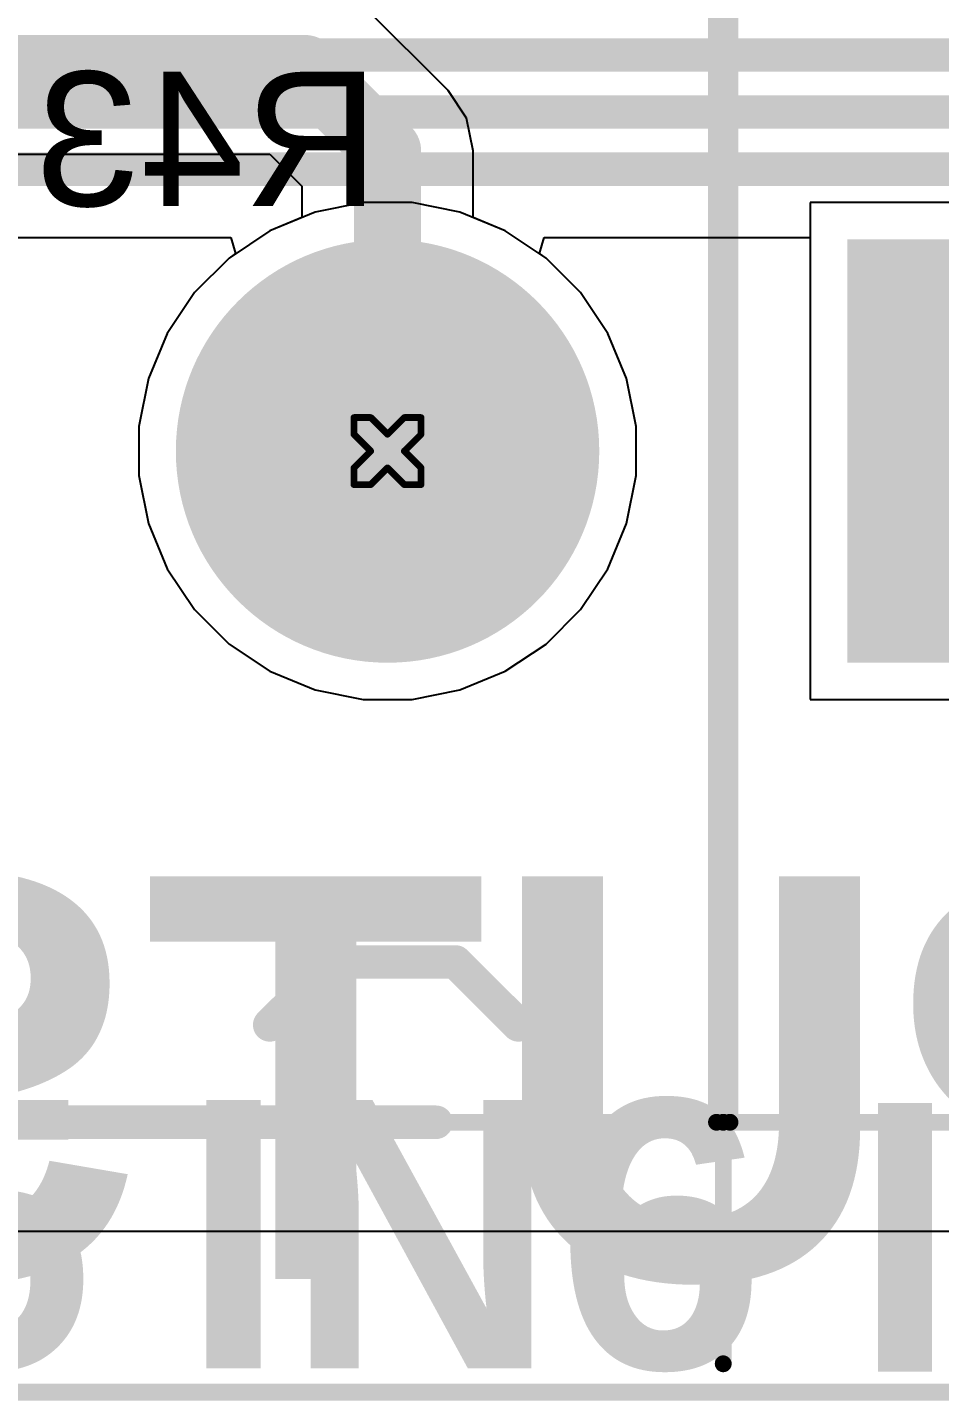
# Model space of a CAD drawing. Header units: inches. Extents: x -21 to 276, y -5 to 220.
# Drawn here: x 51.17 to 58.07, y -4.58 to 5.81 of the extents above; entities that cross this region are included whole.
import ezdxf

# ---------------------------------------------------------------- set-up
doc = ezdxf.new("R2010")
doc.units = ezdxf.units.IN
for name, color, linetype in [('Board_Outline', 216, 'Continuous'), ('Bottom Layer', 5, 'Continuous'), ('Bottom Overlay', 54, 'Continuous'), ('Bottom Solder', 6, 'Continuous'), ('Drill Drawing', 1, 'Continuous'), ('Ground', 16, 'Continuous'), ('Multi-Layer', 9, 'Continuous'), ('Pad Holes', 156, 'Continuous'), ('Power + Signal', 76, 'Continuous'), ('Top Layer', 1, 'Continuous'), ('Top Overlay', 2, 'Continuous'), ('Top Solder', 216, 'Continuous')]:
    doc.layers.add(name, color=color, linetype=linetype)
doc.styles.add('Arial', font='', dxfattribs={"height": 0.2})
doc.styles.add('Arial_Bold', font='', dxfattribs={"height": 0.2})
doc.styles.get('Arial').set_extended_font_data('Arial')
doc.styles.get('Arial_Bold').set_extended_font_data('Arial', bold=True)

# ---------------------------------------------------------------- blocks, each defined once
blk = doc.blocks.new('DB128L_5_08_3P_BK_S_136')
at = {"layer": 'Bottom Layer'}
blk.add_hatch(color=5, dxfattribs=at).paths.add_polyline_path([(-3.58, 1.5), (-3.58, -1.5), (-6.58, -1.5), (-6.58, 1.5)])
h = blk.add_hatch(color=5, dxfattribs=at)
edge = h.paths.add_edge_path()
edge.add_arc((0, 0), 1.5, 0, 360)
h = blk.add_hatch(color=5, dxfattribs=at)
edge = h.paths.add_edge_path()
edge.add_arc((5.08, 0), 1.5, 0, 360)
at = {"layer": 'Bottom Solder'}
blk.add_hatch(color=6, dxfattribs=at).paths.add_polyline_path([(-3.478, 1.602), (-3.478, -1.602), (-6.682, -1.602), (-6.682, 1.602)])
h = blk.add_hatch(color=6, dxfattribs=at)
edge = h.paths.add_edge_path()
edge.add_arc((0, 0), 1.602, 0, 360)
h = blk.add_hatch(color=6, dxfattribs=at)
edge = h.paths.add_edge_path()
edge.add_arc((5.08, 0), 1.602, 0, 360)
at = {"layer": 'Ground'}
blk.add_hatch(color=16, dxfattribs=at).paths.add_polyline_path([(-3.58, 1.5), (-3.58, -1.5), (-6.58, -1.5), (-6.58, 1.5)])
h = blk.add_hatch(color=16, dxfattribs=at)
edge = h.paths.add_edge_path()
edge.add_arc((0, 0), 1.5, 0, 360)
h = blk.add_hatch(color=16, dxfattribs=at)
edge = h.paths.add_edge_path()
edge.add_arc((5.08, 0), 1.5, 0, 360)
at = {"layer": 'Multi-Layer'}
blk.add_hatch(color=9, dxfattribs=at).paths.add_polyline_path([(-3.58, 1.5), (-3.58, -1.5), (-6.58, -1.5), (-6.58, 1.5)])
h = blk.add_hatch(color=9, dxfattribs=at)
edge = h.paths.add_edge_path()
edge.add_arc((0, 0), 1.5, 0, 360)
h = blk.add_hatch(color=9, dxfattribs=at)
edge = h.paths.add_edge_path()
edge.add_arc((5.08, 0), 1.5, 0, 360)
at = {"layer": 'Pad Holes'}
h = blk.add_hatch(color=7, dxfattribs=at)
edge = h.paths.add_edge_path()
edge.add_arc((-5.08, 0), 0.8, 0, 360)
h = blk.add_hatch(color=7, dxfattribs=at)
edge = h.paths.add_edge_path()
edge.add_arc((0, 0), 0.8, 0, 360)
h = blk.add_hatch(color=7, dxfattribs=at)
edge = h.paths.add_edge_path()
edge.add_arc((5.08, 0), 0.8, 0, 360)
at = {"layer": 'Power + Signal'}
blk.add_hatch(color=76, dxfattribs=at).paths.add_polyline_path([(-3.58, 1.5), (-3.58, -1.5), (-6.58, -1.5), (-6.58, 1.5)])
h = blk.add_hatch(color=76, dxfattribs=at)
edge = h.paths.add_edge_path()
edge.add_arc((0, 0), 1.5, 0, 360)
h = blk.add_hatch(color=76, dxfattribs=at)
edge = h.paths.add_edge_path()
edge.add_arc((5.08, 0), 1.5, 0, 360)
at = {"layer": 'Top Layer'}
blk.add_hatch(color=1, dxfattribs=at).paths.add_polyline_path([(-3.58, 1.5), (-3.58, -1.5), (-6.58, -1.5), (-6.58, 1.5)])
h = blk.add_hatch(color=1, dxfattribs=at)
edge = h.paths.add_edge_path()
edge.add_arc((0, 0), 1.5, 0, 360)
h = blk.add_hatch(color=1, dxfattribs=at)
edge = h.paths.add_edge_path()
edge.add_arc((5.08, 0), 1.5, 0, 360)
at = {"layer": 'Top Solder'}
blk.add_hatch(color=216, dxfattribs=at).paths.add_polyline_path([(-3.478, 1.602), (-3.478, -1.602), (-6.682, -1.602), (-6.682, 1.602)])
h = blk.add_hatch(color=216, dxfattribs=at)
edge = h.paths.add_edge_path()
edge.add_arc((0, 0), 1.602, 0, 360)
h = blk.add_hatch(color=216, dxfattribs=at)
edge = h.paths.add_edge_path()
edge.add_arc((5.08, 0), 1.602, 0, 360)
at = {"layer": 'Top Overlay'}
for points in [[(-7.671, 5.131, 0.127, 0.127, 0), (7.671, 5.131, 0.127, 0.127, 0)], [(-7.671, -5.08, 0.127, 0.127, 0), (-7.671, 5.131, 0.127, 0.127, 0)], [(7.671, -5.08, 0.127, 0.127, 0), (7.671, 5.131, 0.127, 0.127, 0)], [(-5.971, -4.343, 0.254, 0.254, 0), (-5.494, -3.867, 0.254, 0.254, 0)], [(-5.494, -3.867, 0.254, 0.254, 0), (-4.566, -3.867, 0.254, 0.254, 0)], [(-4.566, -3.867, 0.254, 0.254, 0), (-4.089, -4.343, 0.254, 0.254, 0)], [(-0.891, -4.343, 0.254, 0.254, 0), (-0.414, -3.867, 0.254, 0.254, 0)], [(-0.414, -3.867, 0.254, 0.254, 0), (0.514, -3.867, 0.254, 0.254, 0)], [(0.514, -3.867, 0.254, 0.254, 0), (0.991, -4.343, 0.254, 0.254, 0)], [(4.189, -4.343, 0.254, 0.254, 0), (4.666, -3.867, 0.254, 0.254, 0)], [(4.666, -3.867, 0.254, 0.254, 0), (5.594, -3.867, 0.254, 0.254, 0)], [(5.594, -3.867, 0.254, 0.254, 0), (6.071, -4.343, 0.254, 0.254, 0)], [(-7.671, -5.08, 0.127, 0.127, 0), (7.671, -5.08, 0.127, 0.127, 0)]]:
    blk.add_lwpolyline(points, format="xyseb", dxfattribs=at)
for points in [[(-7.703, 5.131, 0.0635, 0.0635, 1), (-7.639, 5.131, 0.0635, 0.0635, 1)], [(-7.703, 5.131, 0.0635, 0.0635, 1), (-7.639, 5.131, 0.0635, 0.0635, 1)], [(7.639, 5.131, 0.0635, 0.0635, 1), (7.703, 5.131, 0.0635, 0.0635, 1)], [(7.639, 5.131, 0.0635, 0.0635, 1), (7.703, 5.131, 0.0635, 0.0635, 1)], [(-5.558, -3.867, 0.127, 0.127, 1), (-5.431, -3.867, 0.127, 0.127, 1)], [(-5.558, -3.867, 0.127, 0.127, 1), (-5.431, -3.867, 0.127, 0.127, 1)], [(-4.63, -3.867, 0.127, 0.127, 1), (-4.503, -3.867, 0.127, 0.127, 1)], [(-4.63, -3.867, 0.127, 0.127, 1), (-4.503, -3.867, 0.127, 0.127, 1)], [(-0.478, -3.867, 0.127, 0.127, 1), (-0.351, -3.867, 0.127, 0.127, 1)], [(-0.478, -3.867, 0.127, 0.127, 1), (-0.351, -3.867, 0.127, 0.127, 1)], [(0.45, -3.867, 0.127, 0.127, 1), (0.577, -3.867, 0.127, 0.127, 1)], [(0.45, -3.867, 0.127, 0.127, 1), (0.577, -3.867, 0.127, 0.127, 1)], [(4.602, -3.867, 0.127, 0.127, 1), (4.729, -3.867, 0.127, 0.127, 1)], [(4.602, -3.867, 0.127, 0.127, 1), (4.729, -3.867, 0.127, 0.127, 1)], [(5.53, -3.867, 0.127, 0.127, 1), (5.657, -3.867, 0.127, 0.127, 1)], [(5.53, -3.867, 0.127, 0.127, 1), (5.657, -3.867, 0.127, 0.127, 1)], [(-6.035, -4.343, 0.127, 0.127, 1), (-5.908, -4.343, 0.127, 0.127, 1)], [(-4.153, -4.343, 0.127, 0.127, 1), (-4.026, -4.343, 0.127, 0.127, 1)], [(-0.955, -4.343, 0.127, 0.127, 1), (-0.828, -4.343, 0.127, 0.127, 1)], [(0.927, -4.343, 0.127, 0.127, 1), (1.054, -4.343, 0.127, 0.127, 1)], [(4.125, -4.343, 0.127, 0.127, 1), (4.252, -4.343, 0.127, 0.127, 1)], [(6.007, -4.343, 0.127, 0.127, 1), (6.134, -4.343, 0.127, 0.127, 1)], [(-7.703, -5.08, 0.0635, 0.0635, 1), (-7.639, -5.08, 0.0635, 0.0635, 1)], [(-7.703, -5.08, 0.0635, 0.0635, 1), (-7.639, -5.08, 0.0635, 0.0635, 1)], [(7.639, -5.08, 0.0635, 0.0635, 1), (7.703, -5.08, 0.0635, 0.0635, 1)], [(7.639, -5.08, 0.0635, 0.0635, 1), (7.703, -5.08, 0.0635, 0.0635, 1)]]:
    blk.add_lwpolyline(points, format="xyseb", close=True, dxfattribs=at)
blk = doc.blocks.new('DB128L_5_08_3P_BK_S_138')
at = {"layer": 'Bottom Layer'}
blk.add_hatch(color=5, dxfattribs=at).paths.add_polyline_path([(-3.58, 1.5), (-3.58, -1.5), (-6.58, -1.5), (-6.58, 1.5)])
h = blk.add_hatch(color=5, dxfattribs=at)
edge = h.paths.add_edge_path()
edge.add_arc((0, 0), 1.5, 0, 360)
h = blk.add_hatch(color=5, dxfattribs=at)
edge = h.paths.add_edge_path()
edge.add_arc((5.08, 0), 1.5, 0, 360)
at = {"layer": 'Bottom Solder'}
blk.add_hatch(color=6, dxfattribs=at).paths.add_polyline_path([(-3.478, 1.602), (-3.478, -1.602), (-6.682, -1.602), (-6.682, 1.602)])
h = blk.add_hatch(color=6, dxfattribs=at)
edge = h.paths.add_edge_path()
edge.add_arc((0, 0), 1.602, 0, 360)
h = blk.add_hatch(color=6, dxfattribs=at)
edge = h.paths.add_edge_path()
edge.add_arc((5.08, 0), 1.602, 0, 360)
at = {"layer": 'Ground'}
blk.add_hatch(color=16, dxfattribs=at).paths.add_polyline_path([(-3.58, 1.5), (-3.58, -1.5), (-6.58, -1.5), (-6.58, 1.5)])
h = blk.add_hatch(color=16, dxfattribs=at)
edge = h.paths.add_edge_path()
edge.add_arc((0, 0), 1.5, 0, 360)
h = blk.add_hatch(color=16, dxfattribs=at)
edge = h.paths.add_edge_path()
edge.add_arc((5.08, 0), 1.5, 0, 360)
at = {"layer": 'Multi-Layer'}
blk.add_hatch(color=9, dxfattribs=at).paths.add_polyline_path([(-3.58, 1.5), (-3.58, -1.5), (-6.58, -1.5), (-6.58, 1.5)])
h = blk.add_hatch(color=9, dxfattribs=at)
edge = h.paths.add_edge_path()
edge.add_arc((0, 0), 1.5, 0, 360)
h = blk.add_hatch(color=9, dxfattribs=at)
edge = h.paths.add_edge_path()
edge.add_arc((5.08, 0), 1.5, 0, 360)
at = {"layer": 'Pad Holes'}
h = blk.add_hatch(color=7, dxfattribs=at)
edge = h.paths.add_edge_path()
edge.add_arc((-5.08, 0), 0.8, 0, 360)
h = blk.add_hatch(color=7, dxfattribs=at)
edge = h.paths.add_edge_path()
edge.add_arc((0, 0), 0.8, 0, 360)
h = blk.add_hatch(color=7, dxfattribs=at)
edge = h.paths.add_edge_path()
edge.add_arc((5.08, 0), 0.8, 0, 360)
at = {"layer": 'Power + Signal'}
blk.add_hatch(color=76, dxfattribs=at).paths.add_polyline_path([(-3.58, 1.5), (-3.58, -1.5), (-6.58, -1.5), (-6.58, 1.5)])
h = blk.add_hatch(color=76, dxfattribs=at)
edge = h.paths.add_edge_path()
edge.add_arc((0, 0), 1.5, 0, 360)
h = blk.add_hatch(color=76, dxfattribs=at)
edge = h.paths.add_edge_path()
edge.add_arc((5.08, 0), 1.5, 0, 360)
at = {"layer": 'Top Layer'}
blk.add_hatch(color=1, dxfattribs=at).paths.add_polyline_path([(-3.58, 1.5), (-3.58, -1.5), (-6.58, -1.5), (-6.58, 1.5)])
h = blk.add_hatch(color=1, dxfattribs=at)
edge = h.paths.add_edge_path()
edge.add_arc((0, 0), 1.5, 0, 360)
h = blk.add_hatch(color=1, dxfattribs=at)
edge = h.paths.add_edge_path()
edge.add_arc((5.08, 0), 1.5, 0, 360)
at = {"layer": 'Top Solder'}
blk.add_hatch(color=216, dxfattribs=at).paths.add_polyline_path([(-3.478, 1.602), (-3.478, -1.602), (-6.682, -1.602), (-6.682, 1.602)])
h = blk.add_hatch(color=216, dxfattribs=at)
edge = h.paths.add_edge_path()
edge.add_arc((0, 0), 1.602, 0, 360)
h = blk.add_hatch(color=216, dxfattribs=at)
edge = h.paths.add_edge_path()
edge.add_arc((5.08, 0), 1.602, 0, 360)
at = {"layer": 'Top Overlay'}
for points in [[(-7.671, -5.08, 0.127, 0.127, 0), (-7.671, 5.131, 0.127, 0.127, 0)], [(-7.671, 5.131, 0.127, 0.127, 0), (7.671, 5.131, 0.127, 0.127, 0)], [(7.671, -5.08, 0.127, 0.127, 0), (7.671, 5.131, 0.127, 0.127, 0)], [(-5.971, -4.343, 0.254, 0.254, 0), (-5.494, -3.867, 0.254, 0.254, 0)], [(-5.494, -3.867, 0.254, 0.254, 0), (-4.566, -3.867, 0.254, 0.254, 0)], [(-4.566, -3.867, 0.254, 0.254, 0), (-4.089, -4.343, 0.254, 0.254, 0)], [(-0.891, -4.343, 0.254, 0.254, 0), (-0.414, -3.867, 0.254, 0.254, 0)], [(-0.414, -3.867, 0.254, 0.254, 0), (0.514, -3.867, 0.254, 0.254, 0)], [(0.514, -3.867, 0.254, 0.254, 0), (0.991, -4.343, 0.254, 0.254, 0)], [(4.189, -4.343, 0.254, 0.254, 0), (4.666, -3.867, 0.254, 0.254, 0)], [(4.666, -3.867, 0.254, 0.254, 0), (5.594, -3.867, 0.254, 0.254, 0)], [(5.594, -3.867, 0.254, 0.254, 0), (6.071, -4.343, 0.254, 0.254, 0)], [(-7.671, -5.08, 0.127, 0.127, 0), (7.671, -5.08, 0.127, 0.127, 0)]]:
    blk.add_lwpolyline(points, format="xyseb", dxfattribs=at)
for points in [[(-7.703, 5.131, 0.0635, 0.0635, 1), (-7.639, 5.131, 0.0635, 0.0635, 1)], [(-7.703, 5.131, 0.0635, 0.0635, 1), (-7.639, 5.131, 0.0635, 0.0635, 1)], [(7.639, 5.131, 0.0635, 0.0635, 1), (7.703, 5.131, 0.0635, 0.0635, 1)], [(7.639, 5.131, 0.0635, 0.0635, 1), (7.703, 5.131, 0.0635, 0.0635, 1)], [(-5.558, -3.867, 0.127, 0.127, 1), (-5.431, -3.867, 0.127, 0.127, 1)], [(-5.558, -3.867, 0.127, 0.127, 1), (-5.431, -3.867, 0.127, 0.127, 1)], [(-4.63, -3.867, 0.127, 0.127, 1), (-4.503, -3.867, 0.127, 0.127, 1)], [(-4.63, -3.867, 0.127, 0.127, 1), (-4.503, -3.867, 0.127, 0.127, 1)], [(-0.478, -3.867, 0.127, 0.127, 1), (-0.351, -3.867, 0.127, 0.127, 1)], [(-0.478, -3.867, 0.127, 0.127, 1), (-0.351, -3.867, 0.127, 0.127, 1)], [(0.45, -3.867, 0.127, 0.127, 1), (0.577, -3.867, 0.127, 0.127, 1)], [(0.45, -3.867, 0.127, 0.127, 1), (0.577, -3.867, 0.127, 0.127, 1)], [(4.602, -3.867, 0.127, 0.127, 1), (4.729, -3.867, 0.127, 0.127, 1)], [(4.602, -3.867, 0.127, 0.127, 1), (4.729, -3.867, 0.127, 0.127, 1)], [(5.53, -3.867, 0.127, 0.127, 1), (5.657, -3.867, 0.127, 0.127, 1)], [(5.53, -3.867, 0.127, 0.127, 1), (5.657, -3.867, 0.127, 0.127, 1)], [(-6.035, -4.343, 0.127, 0.127, 1), (-5.908, -4.343, 0.127, 0.127, 1)], [(-4.153, -4.343, 0.127, 0.127, 1), (-4.026, -4.343, 0.127, 0.127, 1)], [(-0.955, -4.343, 0.127, 0.127, 1), (-0.828, -4.343, 0.127, 0.127, 1)], [(0.927, -4.343, 0.127, 0.127, 1), (1.054, -4.343, 0.127, 0.127, 1)], [(4.125, -4.343, 0.127, 0.127, 1), (4.252, -4.343, 0.127, 0.127, 1)], [(6.007, -4.343, 0.127, 0.127, 1), (6.134, -4.343, 0.127, 0.127, 1)], [(-7.703, -5.08, 0.0635, 0.0635, 1), (-7.639, -5.08, 0.0635, 0.0635, 1)], [(-7.703, -5.08, 0.0635, 0.0635, 1), (-7.639, -5.08, 0.0635, 0.0635, 1)], [(7.639, -5.08, 0.0635, 0.0635, 1), (7.703, -5.08, 0.0635, 0.0635, 1)], [(7.639, -5.08, 0.0635, 0.0635, 1), (7.703, -5.08, 0.0635, 0.0635, 1)]]:
    blk.add_lwpolyline(points, format="xyseb", close=True, dxfattribs=at)

msp = doc.modelspace()

# ---------------------------------------------------------------- linework, layer by layer
at = {"layer": 'Board_Outline'}
msp.add_lwpolyline([(-4.499, -4.518, 0.127, 0.127, 0), (109.501, -4.518, 0.127, 0.127, 0)], format="xyseb", dxfattribs=at)
at = {"layer": 'Bottom Layer'}
for p, q in [((54.356, 5.335), (53.732, 5.958)), ((54.496, 5.125), (54.356, 5.335)), ((54.545, 4.877), (54.496, 5.125)), ((50.7, 4.853), (53.006, 4.853)), ((53.006, 4.853), (53.25, 4.609)), ((54.545, 4.373), (54.545, 4.877)), ((53.25, 4.609), (53.25, 4.373)), ((58.33, 4.486), (57.097, 4.486)), ((57.097, 4.486), (57.097, 0.724)), ((53.25, 4.373), (53.007, 4.272)), ((54.789, 4.272), (54.545, 4.373)), ((53.007, 4.272), (52.699, 4.066)), ((55.097, 4.066), (54.789, 4.272)), ((52.699, 4.066), (52.437, 3.804)), ((55.359, 3.804), (55.097, 4.066)), ((52.437, 3.804), (52.231, 3.496)), ((55.565, 3.496), (55.359, 3.804)), ((52.231, 3.496), (52.089, 3.154)), ((55.706, 3.154), (55.565, 3.496)), ((52.089, 3.154), (52.017, 2.791)), ((55.779, 2.791), (55.706, 3.154)), ((52.017, 2.791), (52.017, 2.42)), ((55.779, 2.42), (55.779, 2.791)), ((52.017, 2.42), (52.089, 2.057)), ((55.706, 2.057), (55.779, 2.42)), ((52.089, 2.057), (52.231, 1.714)), ((55.565, 1.714), (55.706, 2.057)), ((52.231, 1.714), (52.437, 1.406)), ((55.359, 1.406), (55.565, 1.714)), ((52.437, 1.406), (52.699, 1.144)), ((55.097, 1.144), (55.359, 1.406)), ((52.699, 1.144), (53.007, 0.938)), ((54.789, 0.938), (55.097, 1.144)), ((53.007, 0.938), (53.349, 0.797)), ((54.446, 0.797), (54.789, 0.938)), ((53.349, 0.797), (53.713, 0.724)), ((54.083, 0.724), (54.446, 0.797)), ((53.713, 0.724), (54.083, 0.724)), ((57.097, 0.724), (60.859, 0.724)), ((102.608, -3.302), (2.395, -3.302))]:
    msp.add_line(p, q, dxfattribs=at)
for points in [[(50.001, 5.5, 0.508, 0.508, 0), (53.274, 5.5, 0.508, 0.508, 0)], [(53.274, 5.5, 0.508, 0.508, 0), (53.898, 4.877, 0.508, 0.508, 0)], [(53.898, 2.605, 0.508, 0.508, 0), (53.898, 4.877, 0.508, 0.508, 0)]]:
    msp.add_lwpolyline(points, format="xyseb", dxfattribs=at)
for points in [[(53.147, 5.5, 0.254, 0.254, 1), (53.401, 5.5, 0.254, 0.254, 1)], [(53.147, 5.5, 0.254, 0.254, 1), (53.401, 5.5, 0.254, 0.254, 1)], [(53.771, 4.877, 0.254, 0.254, 1), (54.025, 4.877, 0.254, 0.254, 1)], [(53.771, 4.877, 0.254, 0.254, 1), (54.025, 4.877, 0.254, 0.254, 1)], [(53.771, 2.605, 0.254, 0.254, 1), (54.025, 2.605, 0.254, 0.254, 1)]]:
    msp.add_lwpolyline(points, format="xyseb", close=True, dxfattribs=at)
at = {"layer": 'Bottom Overlay'}
msp.add_lwpolyline([(26.434, -2.475, 0.254, 0.254, 0), (54.265, -2.475, 0.254, 0.254, 0)], format="xyseb", dxfattribs=at)
msp.add_lwpolyline([(54.201, -2.475, 0.127, 0.127, 1), (54.328, -2.475, 0.127, 0.127, 1)], format="xyseb", close=True, dxfattribs=at)
at = {"layer": 'Drill Drawing'}
for points in [[(53.644, 2.732, 0.0508, 0.0508, 0), (53.644, 2.859, 0.0508, 0.0508, 0)], [(53.644, 2.859, 0.0508, 0.0508, 0), (53.771, 2.859, 0.0508, 0.0508, 0)], [(53.771, 2.859, 0.0508, 0.0508, 0), (53.898, 2.732, 0.0508, 0.0508, 0)], [(53.898, 2.732, 0.0508, 0.0508, 0), (54.025, 2.859, 0.0508, 0.0508, 0)], [(54.025, 2.859, 0.0508, 0.0508, 0), (54.152, 2.859, 0.0508, 0.0508, 0)], [(54.152, 2.732, 0.0508, 0.0508, 0), (54.152, 2.859, 0.0508, 0.0508, 0)], [(53.644, 2.732, 0.0508, 0.0508, 0), (53.771, 2.605, 0.0508, 0.0508, 0)], [(54.025, 2.605, 0.0508, 0.0508, 0), (54.152, 2.732, 0.0508, 0.0508, 0)], [(53.644, 2.478, 0.0508, 0.0508, 0), (53.771, 2.605, 0.0508, 0.0508, 0)], [(54.025, 2.605, 0.0508, 0.0508, 0), (54.152, 2.478, 0.0508, 0.0508, 0)], [(53.644, 2.351, 0.0508, 0.0508, 0), (53.644, 2.478, 0.0508, 0.0508, 0)], [(53.771, 2.351, 0.0508, 0.0508, 0), (53.898, 2.478, 0.0508, 0.0508, 0)], [(53.898, 2.478, 0.0508, 0.0508, 0), (54.025, 2.351, 0.0508, 0.0508, 0)], [(54.152, 2.351, 0.0508, 0.0508, 0), (54.152, 2.478, 0.0508, 0.0508, 0)], [(53.644, 2.351, 0.0508, 0.0508, 0), (53.771, 2.351, 0.0508, 0.0508, 0)], [(54.025, 2.351, 0.0508, 0.0508, 0), (54.152, 2.351, 0.0508, 0.0508, 0)]]:
    msp.add_lwpolyline(points, format="xyseb", dxfattribs=at)
for points in [[(53.631, 2.859, 0.0254, 0.0254, 1), (53.656, 2.859, 0.0254, 0.0254, 1)], [(53.631, 2.859, 0.0254, 0.0254, 1), (53.656, 2.859, 0.0254, 0.0254, 1)], [(53.758, 2.859, 0.0254, 0.0254, 1), (53.783, 2.859, 0.0254, 0.0254, 1)], [(53.758, 2.859, 0.0254, 0.0254, 1), (53.783, 2.859, 0.0254, 0.0254, 1)], [(54.012, 2.859, 0.0254, 0.0254, 1), (54.037, 2.859, 0.0254, 0.0254, 1)], [(54.012, 2.859, 0.0254, 0.0254, 1), (54.037, 2.859, 0.0254, 0.0254, 1)], [(54.139, 2.859, 0.0254, 0.0254, 1), (54.164, 2.859, 0.0254, 0.0254, 1)], [(54.139, 2.859, 0.0254, 0.0254, 1), (54.164, 2.859, 0.0254, 0.0254, 1)], [(53.631, 2.732, 0.0254, 0.0254, 1), (53.656, 2.732, 0.0254, 0.0254, 1)], [(53.631, 2.732, 0.0254, 0.0254, 1), (53.656, 2.732, 0.0254, 0.0254, 1)], [(53.885, 2.732, 0.0254, 0.0254, 1), (53.91, 2.732, 0.0254, 0.0254, 1)], [(53.885, 2.732, 0.0254, 0.0254, 1), (53.91, 2.732, 0.0254, 0.0254, 1)], [(54.139, 2.732, 0.0254, 0.0254, 1), (54.164, 2.732, 0.0254, 0.0254, 1)], [(54.139, 2.732, 0.0254, 0.0254, 1), (54.164, 2.732, 0.0254, 0.0254, 1)], [(53.758, 2.605, 0.0254, 0.0254, 1), (53.783, 2.605, 0.0254, 0.0254, 1)], [(53.758, 2.605, 0.0254, 0.0254, 1), (53.783, 2.605, 0.0254, 0.0254, 1)], [(54.012, 2.605, 0.0254, 0.0254, 1), (54.037, 2.605, 0.0254, 0.0254, 1)], [(54.012, 2.605, 0.0254, 0.0254, 1), (54.037, 2.605, 0.0254, 0.0254, 1)], [(53.631, 2.478, 0.0254, 0.0254, 1), (53.656, 2.478, 0.0254, 0.0254, 1)], [(53.631, 2.478, 0.0254, 0.0254, 1), (53.656, 2.478, 0.0254, 0.0254, 1)], [(53.885, 2.478, 0.0254, 0.0254, 1), (53.91, 2.478, 0.0254, 0.0254, 1)], [(53.885, 2.478, 0.0254, 0.0254, 1), (53.91, 2.478, 0.0254, 0.0254, 1)], [(54.139, 2.478, 0.0254, 0.0254, 1), (54.164, 2.478, 0.0254, 0.0254, 1)], [(54.139, 2.478, 0.0254, 0.0254, 1), (54.164, 2.478, 0.0254, 0.0254, 1)], [(53.631, 2.351, 0.0254, 0.0254, 1), (53.656, 2.351, 0.0254, 0.0254, 1)], [(53.631, 2.351, 0.0254, 0.0254, 1), (53.656, 2.351, 0.0254, 0.0254, 1)], [(53.758, 2.351, 0.0254, 0.0254, 1), (53.783, 2.351, 0.0254, 0.0254, 1)], [(53.758, 2.351, 0.0254, 0.0254, 1), (53.783, 2.351, 0.0254, 0.0254, 1)], [(54.012, 2.351, 0.0254, 0.0254, 1), (54.037, 2.351, 0.0254, 0.0254, 1)], [(54.012, 2.351, 0.0254, 0.0254, 1), (54.037, 2.351, 0.0254, 0.0254, 1)], [(54.139, 2.351, 0.0254, 0.0254, 1), (54.164, 2.351, 0.0254, 0.0254, 1)], [(54.139, 2.351, 0.0254, 0.0254, 1), (54.164, 2.351, 0.0254, 0.0254, 1)]]:
    msp.add_lwpolyline(points, format="xyseb", close=True, dxfattribs=at)
at = {"layer": 'Ground'}
for p, q in [((53.713, 4.486), (53.349, 4.414)), ((54.083, 4.486), (53.713, 4.486)), ((54.446, 4.414), (54.083, 4.486)), ((60.859, 4.486), (57.097, 4.486)), ((57.097, 4.486), (57.097, 0.724)), ((53.349, 4.414), (53.007, 4.272)), ((54.789, 4.272), (54.446, 4.414)), ((53.007, 4.272), (52.699, 4.066)), ((55.097, 4.066), (54.789, 4.272)), ((52.699, 4.066), (52.437, 3.804)), ((55.359, 3.804), (55.097, 4.066)), ((52.437, 3.804), (52.231, 3.496)), ((55.565, 3.496), (55.359, 3.804)), ((52.231, 3.496), (52.089, 3.154)), ((55.706, 3.154), (55.565, 3.496)), ((52.089, 3.154), (52.017, 2.791)), ((55.779, 2.791), (55.706, 3.154)), ((52.017, 2.791), (52.017, 2.42)), ((55.779, 2.42), (55.779, 2.791)), ((52.017, 2.42), (52.089, 2.057)), ((55.706, 2.057), (55.779, 2.42)), ((52.089, 2.057), (52.231, 1.714)), ((55.565, 1.714), (55.706, 2.057)), ((52.231, 1.714), (52.437, 1.406)), ((55.359, 1.406), (55.565, 1.714)), ((52.437, 1.406), (52.699, 1.144)), ((55.097, 1.144), (55.359, 1.406)), ((52.699, 1.144), (53.007, 0.938)), ((54.789, 0.938), (55.097, 1.144)), ((53.007, 0.938), (53.349, 0.797)), ((54.446, 0.797), (54.789, 0.938)), ((53.349, 0.797), (53.713, 0.724)), ((54.083, 0.724), (54.446, 0.797)), ((53.713, 0.724), (54.083, 0.724)), ((57.097, 0.724), (60.859, 0.724)), ((102.608, -3.302), (2.395, -3.302))]:
    msp.add_line(p, q, dxfattribs=at)
at = {"layer": 'Power + Signal'}
for p, q in [((53.713, 4.486), (53.349, 4.414)), ((54.083, 4.486), (53.713, 4.486)), ((54.446, 4.414), (54.083, 4.486)), ((60.859, 4.486), (57.097, 4.486)), ((57.097, 4.486), (57.097, 0.724)), ((53.349, 4.414), (53.007, 4.272)), ((54.789, 4.272), (54.446, 4.414)), ((53.007, 4.272), (52.699, 4.066)), ((55.097, 4.066), (54.789, 4.272)), ((52.699, 4.066), (52.437, 3.804)), ((55.359, 3.804), (55.097, 4.066)), ((52.437, 3.804), (52.231, 3.496)), ((55.565, 3.496), (55.359, 3.804)), ((52.231, 3.496), (52.089, 3.154)), ((55.706, 3.154), (55.565, 3.496)), ((52.089, 3.154), (52.017, 2.791)), ((55.779, 2.791), (55.706, 3.154)), ((52.017, 2.791), (52.017, 2.42)), ((55.779, 2.42), (55.779, 2.791)), ((52.017, 2.42), (52.089, 2.057)), ((55.706, 2.057), (55.779, 2.42)), ((52.089, 2.057), (52.231, 1.714)), ((55.565, 1.714), (55.706, 2.057)), ((52.231, 1.714), (52.437, 1.406)), ((55.359, 1.406), (55.565, 1.714)), ((52.437, 1.406), (52.699, 1.144)), ((55.097, 1.144), (55.359, 1.406)), ((52.699, 1.144), (53.007, 0.938)), ((54.789, 0.938), (55.097, 1.144)), ((53.007, 0.938), (53.349, 0.797)), ((54.446, 0.797), (54.789, 0.938)), ((53.349, 0.797), (53.713, 0.724)), ((54.083, 0.724), (54.446, 0.797)), ((53.713, 0.724), (54.083, 0.724)), ((57.097, 0.724), (60.859, 0.724)), ((102.608, -3.302), (2.395, -3.302))]:
    msp.add_line(p, q, dxfattribs=at)
at = {"layer": 'Top Layer'}
for p, q in [((50.004, 4.221), (52.711, 4.221)), ((52.711, 4.221), (52.748, 4.1)), ((55.047, 4.1), (55.084, 4.221)), ((55.084, 4.221), (57.097, 4.221)), ((57.097, 4.221), (57.097, 0.724)), ((52.699, 4.066), (52.437, 3.804)), ((52.748, 4.1), (52.699, 4.066)), ((55.097, 4.066), (55.047, 4.1)), ((55.359, 3.804), (55.097, 4.066)), ((52.437, 3.804), (52.231, 3.496)), ((55.565, 3.496), (55.359, 3.804)), ((52.231, 3.496), (52.089, 3.154)), ((55.706, 3.154), (55.565, 3.496)), ((52.089, 3.154), (52.017, 2.791)), ((55.779, 2.791), (55.706, 3.154)), ((52.017, 2.791), (52.017, 2.42)), ((55.779, 2.42), (55.779, 2.791)), ((52.017, 2.42), (52.089, 2.057)), ((55.706, 2.057), (55.779, 2.42)), ((52.089, 2.057), (52.231, 1.714)), ((55.565, 1.714), (55.706, 2.057)), ((52.231, 1.714), (52.437, 1.406)), ((55.359, 1.406), (55.565, 1.714)), ((52.437, 1.406), (52.699, 1.144)), ((55.097, 1.144), (55.359, 1.406)), ((52.699, 1.144), (53.007, 0.938)), ((54.789, 0.938), (55.097, 1.144)), ((53.007, 0.938), (53.349, 0.797)), ((54.446, 0.797), (54.789, 0.938)), ((53.349, 0.797), (53.713, 0.724)), ((54.083, 0.724), (54.446, 0.797)), ((53.713, 0.724), (54.083, 0.724)), ((57.097, 0.724), (60.859, 0.724)), ((102.608, -3.302), (2.395, -3.302))]:
    msp.add_line(p, q, dxfattribs=at)
for points in [[(36.61, 5.603, 0.254, 0.254, 0), (56.553, 5.603, 0.254, 0.254, 0)], [(56.553, 5.603, 0.254, 0.254, 0), (58.285, 5.603, 0.254, 0.254, 0)], [(35.944, 5.171, 0.254, 0.254, 0), (58.464, 5.171, 0.254, 0.254, 0)], [(35.112, 4.739, 0.254, 0.254, 0), (58.643, 4.739, 0.254, 0.254, 0)]]:
    msp.add_lwpolyline(points, format="xyseb", dxfattribs=at)
msp.add_lwpolyline([(56.489, 5.603, 0.127, 0.127, 1), (56.616, 5.603, 0.127, 0.127, 1)], format="xyseb", close=True, dxfattribs=at)
msp.add_lwpolyline([(56.489, 5.603, 0.127, 0.127, 1), (56.616, 5.603, 0.127, 0.127, 1)], format="xyseb", close=True, dxfattribs=at)
at = {"layer": 'Top Overlay'}
msp.add_lwpolyline([(56.438, -4.303, 0.127, 0.127, 0), (56.438, -2.475, 0.127, 0.127, 0)], format="xyseb", dxfattribs=at)
for points in [[(56.406, -2.475, 0.0635, 0.0635, 1), (56.47, -2.475, 0.0635, 0.0635, 1)], [(56.406, -4.303, 0.0635, 0.0635, 1), (56.47, -4.303, 0.0635, 0.0635, 1)]]:
    msp.add_lwpolyline(points, format="xyseb", close=True, dxfattribs=at)

# ---------------------------------------------------------------- block references
for name, p in [('DB128L_5_08_3P_BK_S_138', (48.818, 2.605)), ('DB128L_5_08_3P_BK_S_136', (64.058, 2.605))]:
    msp.add_blockref(name, p)

# ---------------------------------------------------------------- texts
at = {"layer": 'Bottom Overlay', "text_generation_flag": 2}
for s, height, style, p in [('R43', 1.016, 'Arial', (53.836, 4.46)), ('INPUTS', 3.048, 'Arial_Bold', (64.827, -3.662))]:
    msp.add_text(s, height=height, dxfattribs=dict(at, style=style)).set_placement(p)
at = {"layer": 'Top Overlay', "style": 'Arial_Bold'}
for s, p in [('IN6', (52.338, -4.338)), ('IN5', (47.258, -4.338)), ('IN7', (57.418, -4.362))]:
    msp.add_text(s, height=2.032, rotation=360, dxfattribs=at).set_placement(p)

doc.saveas('drawing.dxf')
